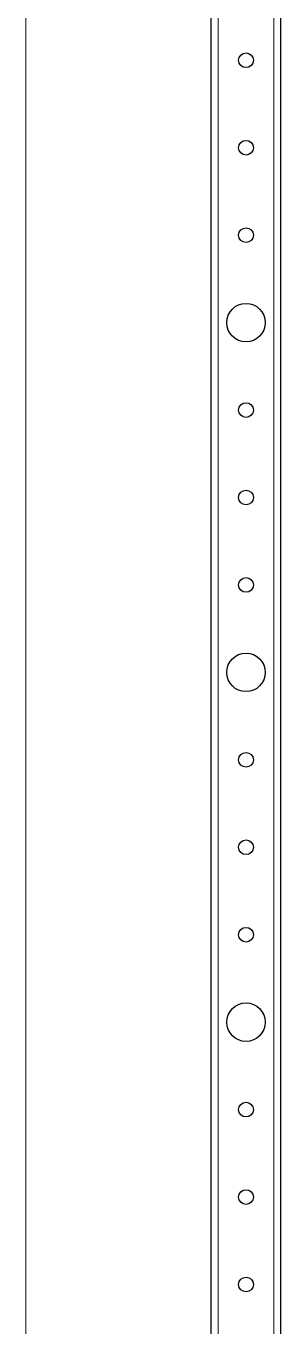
# Model space of a CAD drawing. Header units: millimetres. Extents: x -1385 to 3358, y -2404 to 1219.
# Drawn here: x -439.5 to -366.6, y -1161.7 to -790 of the extents above; entities that cross this region are included whole.
import ezdxf

# ---------------------------------------------------------------- set-up
doc = ezdxf.new("R2010")
doc.units = ezdxf.units.MM

msp = doc.modelspace()

# ---------------------------------------------------------------- linework, layer by layer
at = {"color": 8, "linetype": 'Continuous', "lineweight": 18}
for p, q in [((-439.49, -1507.64), (-439.49, 558.01)), ((-384.59, -1492.32), (-384.59, 542.68)), ((-368.59, -1492.32), (-368.59, 542.68))]:
    msp.add_line(p, q, dxfattribs=at)
at = {"color": 7, "linetype": 'Continuous', "lineweight": 25}
for p, q in [((-386.59, -1492.32), (-386.59, 542.68)), ((-366.59, -1492.32), (-366.59, 542.68))]:
    msp.add_line(p, q, dxfattribs=at)
for centre, radius in [((-376.59, -799.82), 2.1), ((-376.59, -824.82), 2.1), ((-376.59, -849.82), 2.1), ((-376.59, -874.82), 5.5), ((-376.59, -899.82), 2.1), ((-376.59, -924.82), 2.1), ((-376.59, -949.82), 2.1), ((-376.59, -974.82), 5.5), ((-376.59, -999.82), 2.1), ((-376.59, -1024.82), 2.1), ((-376.59, -1049.82), 2.1), ((-376.59, -1074.82), 5.5), ((-376.59, -1099.82), 2.1), ((-376.59, -1124.82), 2.1), ((-376.59, -1149.82), 2.1)]:
    msp.add_circle(centre, radius, dxfattribs=at)

doc.saveas('drawing.dxf')
